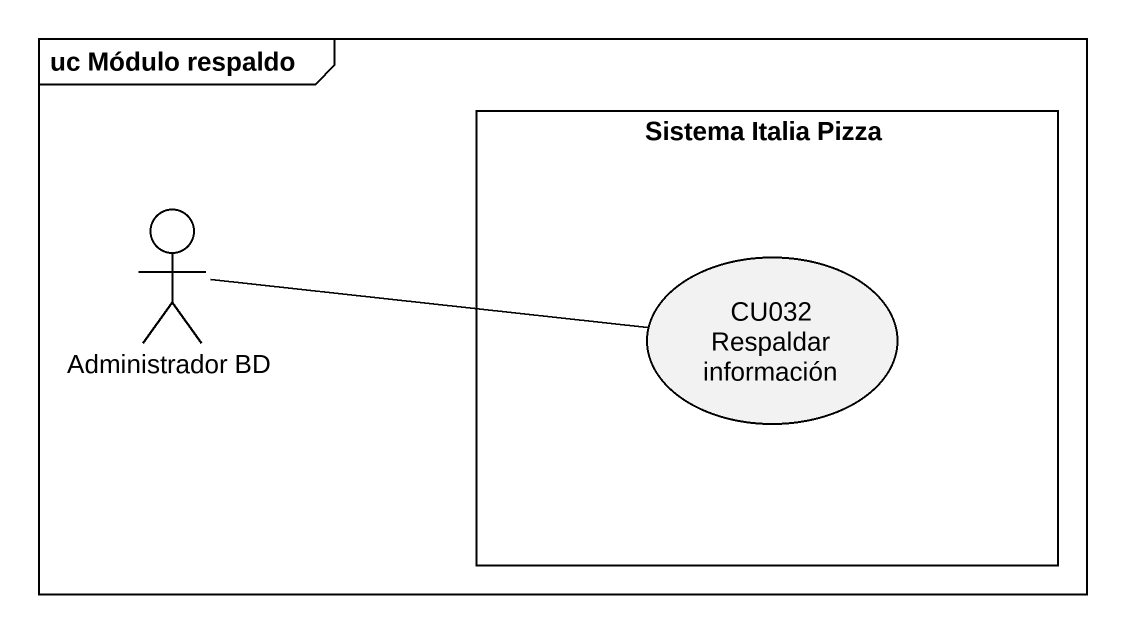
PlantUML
@startuml
mainframe uc Módulo respaldo
rectangle "Sistema Italia Pizza" as Sistema_Italia_Pizza {
  usecase "CU032 Respaldar información" as CU032_Respaldar_información
}
actor "Administrador BD" as Administrador_BD
Administrador_BD -right- CU032_Respaldar_información
@enduml
